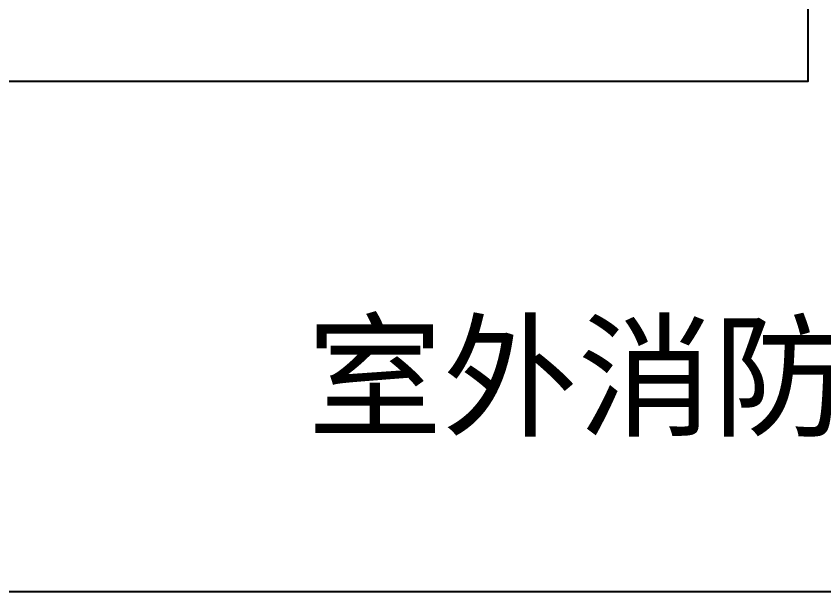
# Model space of a CAD drawing. Extents: x 36524853 to 36525459, y 2743936 to 2747542.
# Drawn here: x 36525142.79 to 36525191.14, y 2744304.31 to 2744338.78 of the extents above; entities that cross this region are included whole.
import ezdxf

# ---------------------------------------------------------------- set-up
doc = ezdxf.new("R2010")
doc.units = 0
doc.header["$LTSCALE"] = 1000
doc.header["$MEASUREMENT"] = 0
for name, color, linetype in [('0-规划文字', 7, 'Continuous'), ('_0', 7, 'Continuous'), ('A0-13 图框-细线', 7, 'Continuous')]:
    doc.layers.add(name, color=color, linetype=linetype)
doc.layers.add('yichutu', color=7, linetype='Continuous', true_color=0xffffff, plot=False)
doc.styles.add('黑体', font='simhei.ttf')

# ---------------------------------------------------------------- blocks, each defined once
blk = doc.blocks.new('33')
at = {"layer": 'Defpoints'}
blk.add_lwpolyline([(36502158.808, 2731665.999), (36502400.933, 2731665.999), (36502400.933, 2731494.799), (36502158.808, 2731494.799)], close=True, dxfattribs=at)
blk = doc.blocks.new('yct-420-297-420-297-1-3000.0')
at = {"layer": 'yichutu', "color": 7, "linetype": 'Continuous', "true_color": 0xffffff}
blk.add_lwpolyline([(0, 0), (0, 297), (420, 297), (420, 0)], close=True, dxfattribs=at)
blk = doc.blocks.new('A$C6202001D')
at = {"layer": 'A0-13 图框-细线'}
blk.add_lwpolyline([(59400, 42000), (0, 42000), (0, 0), (59400, 0)], close=True, dxfattribs=at)

msp = doc.modelspace()

# ---------------------------------------------------------------- block references
at = {"xscale": 0.005, "yscale": 0.005, "zscale": 0.005}
msp.add_blockref('A$C6202001D', (36524893.198, 2744334.884), dxfattribs=at)
at = {"layer": '_0', "xscale": 1.583838383838384, "yscale": 1.583838383838384, "zscale": 1.583838383838384}
msp.add_blockref('33', (-21288666.509, -1581942), dxfattribs=at)
at = {"layer": 'yichutu', "linetype": 'Continuous', "xscale": 0.9129735061014543, "yscale": 0.9129735061014543, "zscale": 0.9129735061014543}
msp.add_blockref('yct-420-297-420-297-1-3000.0', (36524853.705, 2744304.307), dxfattribs=at)

# ---------------------------------------------------------------- texts
at = {"layer": '0-规划文字', "style": '黑体'}
msp.add_text('室外消防规划图', height=5.9333, dxfattribs=at).set_placement((36525160.22, 2744314.245))

doc.saveas('drawing.dxf')
